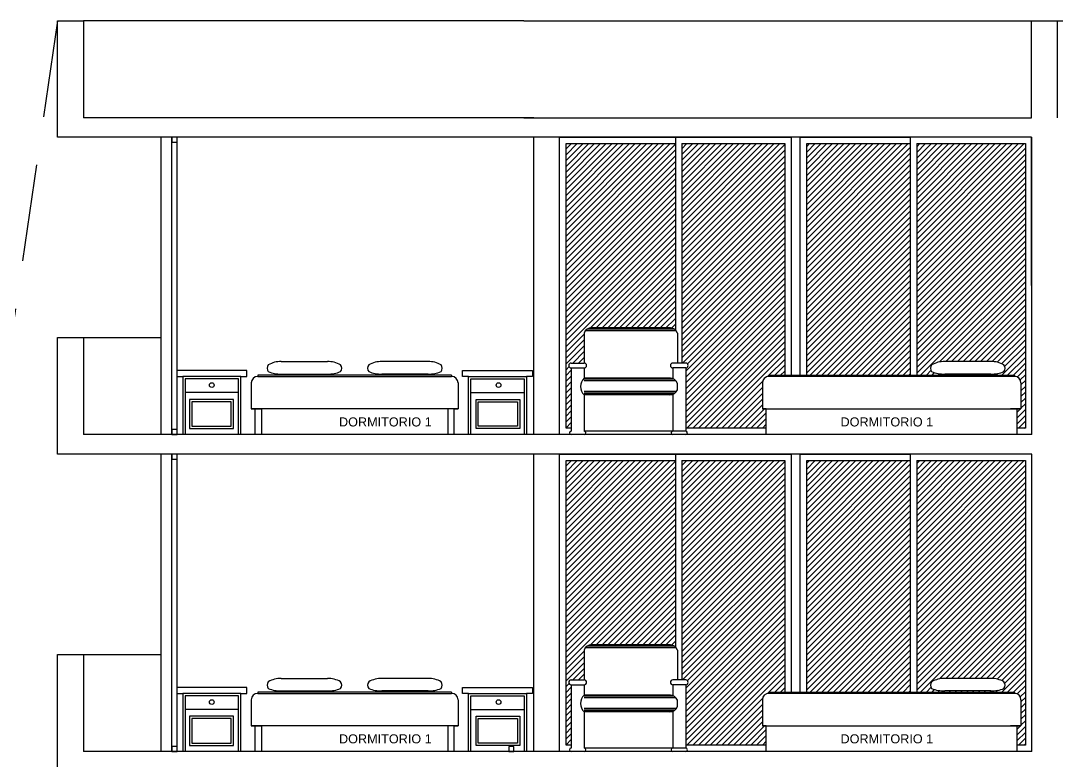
# Model space of a CAD drawing. Header units: millimetres. Extents: x 1217 to 2428, y 234 to 644.
# Drawn here: x 2230.75 to 2238.77, y 428.78 to 434.5 of the extents above; entities that cross this region are included whole.
import ezdxf

# ---------------------------------------------------------------- set-up
doc = ezdxf.new("R2010")
doc.units = ezdxf.units.MM
doc.linetypes.add('HIDDEN', pattern=[0.375, 0.25, -0.125])
for name, color, linetype in [('0.1', 251, 'Continuous'), ('0.2', 2, 'Continuous'), ('0.3', 6, 'Continuous'), ('MURO', 5, 'Continuous'), ('Texto', 1, 'Continuous')]:
    doc.layers.add(name, color=color, linetype=linetype)
doc.styles.get("Standard").update_dxf_attribs({"font": 'arial.ttf'})
pattern_1 = [(45, (0, 0), (-0.02245064030267288, 0.02245064030267288), [])]
pattern_2 = [(45, (0, 2.450009649844105), (-0.02245064030267288, 0.02245064030267288), [])]

msp = doc.modelspace()

# ---------------------------------------------------------------- hatches: boundary and pattern name
at = {"layer": '0.1', "ltscale": 3}
h = msp.add_hatch(dxfattribs=at)
h.set_pattern_fill('ANSI31', color=256, scale=0.01)
h.set_pattern_definition(pattern_2)
h.paths.add_polyline_path([(2235.814205149866, 432.109356023214), (2235.814205149866, 433.5510683367913), (2234.968515526221, 433.5510683367913), (2234.968515526221, 431.3510586869475), (2235.00839566126, 431.3510586869475), (2235.00839566126, 431.8169722332811, -1), (2235.008395661231, 431.8549161683029), (2235.108395661237, 431.8549161683029), (2235.108395661237, 432.0858453237405, -0.1688821125476357), (2235.132569839423, 432.1165424845373), (2235.80507653325, 432.1165424845373, -0.04893969247689329)])
h.paths.add_polyline_path([(2236.829894773511, 433.5510586869474), (2236.829894773511, 431.7610586879082), (2237.630279686146, 431.7610586874112), (2237.630279686146, 433.5510586869474)])
h = msp.add_hatch(dxfattribs=at)
h.set_pattern_fill('ANSI31', color=256, scale=0.01)
h.set_pattern_definition([(45, (12.70254974107138, 2.450009649844105), (-0.02245064030267288, 0.02245064030267288), [])])
h.paths.add_polyline_path([(2236.659894773511, 433.5510683367913), (2235.864205149866, 433.5510683367913), (2235.864205149866, 431.8549161683029), (2235.894229037056, 431.8549161683029, -1), (2235.894229037056, 431.8169722332811), (2235.894229037056, 431.3510586869475), (2236.517164774823, 431.3510586869475), (2236.517164774823, 431.5010586871338), (2236.487164774795, 431.5010586871338), (2236.48716477479, 431.7010593828028, -0.4142985757584255), (2236.537178593282, 431.7510586871338), (2236.537164774783, 431.7610586869102), (2236.659894773511, 431.7610586880137)])
h = msp.add_hatch(dxfattribs=at)
h.set_pattern_fill('ANSI31', color=256, scale=0.01)
h.set_pattern_definition(pattern_2)
h.paths.add_polyline_path([(2238.521260985167, 433.5510586869474), (2237.680279686146, 433.5510586869474), (2237.680279686146, 431.7610586873802), (2238.437178593247, 431.7610586869102), (2238.437164774748, 431.75105868732, -0.4142135623720867), (2238.487164774748, 431.7010586873199), (2238.487164774795, 431.5010586871338), (2238.457164774767, 431.5010586871338), (2238.457164774767, 431.3510586869474), (2238.521260985167, 431.3510586869474)])
h.paths.add_polyline_path([(2238.254609492659, 431.866931793855, -0.1255987933036937), (2238.355563152229, 431.8411660211299, -0.3408319797234541), (2238.355563152982, 431.7880821586971, -0.09102825438289644), (2238.25460949008, 431.7695493220853), (2237.897165103224, 431.7695493239479, -0.09102825182130968), (2237.796211443211, 431.7880821605598, -0.3408319797234259), (2237.796211443964, 431.8411660229926, -0.1255987959502983), (2237.89716510573, 431.8669317957176)], flags=16)
h = msp.add_hatch(dxfattribs=at)
h.set_pattern_fill('ANSI31', color=256, scale=0.01)
h.set_pattern_definition(pattern_1)
h.paths.add_polyline_path([(2235.814205149866, 429.6593463733699), (2235.814205149866, 431.1010586869472), (2234.968515526221, 431.1010586869472), (2234.968515526221, 428.9010490371034), (2235.00839566126, 428.9010490371034), (2235.00839566126, 429.366962583437, -1), (2235.008395661231, 429.4049065184587), (2235.108395661237, 429.4049065184587), (2235.108395661237, 429.6358356738964, -0.1688821125476357), (2235.132569839423, 429.6665328346932), (2235.80507653325, 429.6665328346932, -0.04893969247689329)])
h.paths.add_polyline_path([(2236.829894773511, 431.1010490371033), (2236.829894773511, 429.3110490380641), (2237.630279686146, 429.3110490375671), (2237.630279686146, 431.1010490371033)])
h = msp.add_hatch(dxfattribs=at)
h.set_pattern_fill('ANSI31', color=256, scale=0.01)
h.set_pattern_definition([(45, (12.70254974107138, 0), (-0.02245064030267288, 0.02245064030267288), [])])
h.paths.add_polyline_path([(2236.659894773511, 431.1010586869472), (2235.864205149866, 431.1010586869472), (2235.864205149866, 429.4049065184587), (2235.894229037056, 429.4049065184587, -1), (2235.894229037056, 429.366962583437), (2235.894229037056, 428.9010490371034), (2236.517164774823, 428.9010490371034), (2236.517164774823, 429.0510490372897), (2236.487164774795, 429.0510490372897), (2236.48716477479, 429.2510497329587, -0.4142985757584255), (2236.537178593282, 429.3010490372897), (2236.537164774783, 429.3110490370661), (2236.659894773511, 429.3110490381696)])
h = msp.add_hatch(dxfattribs=at)
h.set_pattern_fill('ANSI31', color=256, scale=0.01)
h.set_pattern_definition(pattern_1)
h.paths.add_polyline_path([(2238.521260985167, 431.1010490371033), (2237.680279686146, 431.1010490371033), (2237.680279686146, 429.3110490375361), (2238.437178593247, 429.3110490370661), (2238.437164774748, 429.3010490374759, -0.4142135623720867), (2238.487164774748, 429.2510490374758), (2238.487164774795, 429.0510490372897), (2238.457164774767, 429.0510490372897), (2238.457164774767, 428.9010490371033), (2238.521260985167, 428.9010490371033)])
h.paths.add_polyline_path([(2238.254609492659, 429.4169221440109, -0.1255987933036937), (2238.355563152229, 429.3911563712858, -0.3408319797234541), (2238.355563152982, 429.338072508853, -0.09102825438289644), (2238.25460949008, 429.3195396722411), (2237.897165103224, 429.3195396741038, -0.09102825182130968), (2237.796211443211, 429.3380725107157, -0.3408319797234259), (2237.796211443964, 429.3911563731485, -0.1255987959502983), (2237.89716510573, 429.4169221458735)], flags=16)

# ---------------------------------------------------------------- linework, layer by layer
for p, q in [((2234.643052317191, 434.5007747212704, -3.203780983123054e-07), (2231.236081931038, 434.5009828956657, -1.670390232595766e-07)), ((2234.918515526221, 433.6010683367913, -5.751391040017627e-07), (2236.709894773511, 433.6010683367913, -5.751391040017627e-07)), ((2234.918515526221, 431.3010586869475, -5.751391040017627e-07), (2234.918515526221, 433.6010683367913, -5.751391040017627e-07)), ((2236.709894773511, 433.6010683367913, -5.751391040017627e-07), (2236.709894773511, 431.7610586879827, -5.751391040017627e-07)), ((2234.918515526221, 428.8510490371034, -5.282505652052035e-07), (2234.918515526221, 431.1510586869472, -5.282505652052035e-07)), ((2234.918515526221, 431.1510586869472, -5.282505652052035e-07), (2236.709894773511, 431.1510586869472, -5.282505652052035e-07)), ((2236.709894773511, 431.1510586869472, -5.282505652052035e-07), (2236.709894773511, 429.3110490381385, -5.282505652052035e-07))]:
    msp.add_line(p, q, dxfattribs=at)
at = {"layer": '0.1', "linetype": 'ByBlock'}
for p, q in [((2232.533707714455, 431.7010586873199, -7.32433356211541e-07), (2232.533707714455, 431.5010586871336, -7.32433356211541e-07)), ((2234.083707714443, 431.7610586878415, -7.32433356211541e-07), (2232.583693896002, 431.7610586869101, -7.32433356211541e-07)), ((2232.583697702201, 431.7510586862023, -7.32433356211541e-07), (2234.083717067017, 431.7510586862023, -7.32433356211541e-07)), ((2234.133707714431, 431.7010586873199, -7.32433356211541e-07), (2234.133707714431, 431.5010586871336, -7.32433356211541e-07)), ((2236.487164774795, 431.70105868732, -5.28190021955836e-07), (2236.487164774795, 431.5010586871338, -5.28190021955836e-07)), ((2236.537164774781, 431.7610586880899, -5.28190021955836e-07), (2238.437178593247, 431.7610586869102, -5.28190021955836e-07)), ((2238.437174787048, 431.7510586862024, -5.28190021955836e-07), (2236.537178593283, 431.7510586862024, -5.28190021955836e-07)), ((2238.487164774795, 431.70105868732, -5.28190021955836e-07), (2238.487164774795, 431.5010586871338, -5.28190021955836e-07)), ((2234.133707714431, 431.5010586871336, -7.32433356211541e-07), (2232.533707714455, 431.5010586862023, -7.32433356211541e-07)), ((2232.533707714455, 431.5010586871336, -7.32433356211541e-07), (2232.613707714471, 431.5010586871336, -7.32433356211541e-07)), ((2232.563707714482, 431.5010586871336, -7.32433356211541e-07), (2232.533707714455, 431.5010586871336, -7.32433356211541e-07)), ((2232.563707714482, 431.3010586869474, -7.32433356211541e-07), (2232.563707714482, 431.5010586871336, -7.32433356211541e-07)), ((2232.613707714471, 431.5010586871336, -7.32433356211541e-07), (2232.613707714471, 431.3010586869474, -7.32433356211541e-07)), ((2234.133707714431, 431.5010586871336, -7.32433356211541e-07), (2234.053707714415, 431.5010586871336, -7.32433356211541e-07)), ((2234.103707714403, 431.5010586871336, -7.32433356211541e-07), (2234.133707714431, 431.5010586871336, -7.32433356211541e-07)), ((2234.103707714403, 431.3010586869474, -7.32433356211541e-07), (2234.103707714403, 431.5010586871336, -7.32433356211541e-07)), ((2236.487164774795, 431.5010586871338, -5.28190021955836e-07), (2236.567164774811, 431.5010586871338, -5.28190021955836e-07)), ((2236.517164774823, 431.5010586871338, -5.28190021955836e-07), (2236.487164774795, 431.5010586871338, -5.28190021955836e-07)), ((2236.517164774822, 431.5010586873491, -5.28190021955836e-07), (2238.487164774795, 431.5010586862024, -5.28190021955836e-07)), ((2236.517164774823, 431.3010586869475, -5.28190021955836e-07), (2236.517164774823, 431.5010586871338, -5.28190021955836e-07)), ((2238.487164774795, 431.5010586871338, -5.28190021955836e-07), (2238.407164774778, 431.5010586871338, -5.28190021955836e-07)), ((2238.457164774767, 431.5010586871338, -5.28190021955836e-07), (2238.487164774795, 431.5010586871338, -5.28190021955836e-07)), ((2238.457164774767, 431.3010586869475, -5.28190021955836e-07), (2238.457164774767, 431.5010586871338, -5.28190021955836e-07)), ((2234.083707714443, 429.3110490379973, -6.855448174149819e-07), (2232.583693896002, 429.311049037066, -6.855448174149819e-07)), ((2232.583697702201, 429.3010490363582, -6.855448174149819e-07), (2234.083717067017, 429.3010490363582, -6.855448174149819e-07)), ((2236.537164774781, 429.3110490382458, -4.813014831592769e-07), (2238.437178593247, 429.3110490370661, -4.813014831592769e-07)), ((2238.437174787048, 429.3010490363583, -4.813014831592769e-07), (2236.537178593283, 429.3010490363583, -4.813014831592769e-07)), ((2232.533707714455, 429.2510490374758, -6.855448174149819e-07), (2232.533707714455, 429.0510490372895, -6.855448174149819e-07)), ((2234.133707714431, 429.2510490374758, -6.855448174149819e-07), (2234.133707714431, 429.0510490372895, -6.855448174149819e-07)), ((2236.487164774795, 429.2510490374759, -4.813014831592769e-07), (2236.487164774795, 429.0510490372897, -4.813014831592769e-07)), ((2238.487164774795, 429.2510490374759, -4.813014831592769e-07), (2238.487164774795, 429.0510490372897, -4.813014831592769e-07)), ((2234.133707714431, 429.0510490372895, -6.855448174149819e-07), (2232.533707714455, 429.0510490363582, -6.855448174149819e-07)), ((2232.533707714455, 429.0510490372895, -6.855448174149819e-07), (2232.613707714471, 429.0510490372895, -6.855448174149819e-07)), ((2232.563707714482, 429.0510490372895, -6.855448174149819e-07), (2232.533707714455, 429.0510490372895, -6.855448174149819e-07)), ((2232.563707714482, 428.8510490371033, -6.855448174149819e-07), (2232.563707714482, 429.0510490372895, -6.855448174149819e-07)), ((2232.613707714471, 429.0510490372895, -6.855448174149819e-07), (2232.613707714471, 428.8510490371033, -6.855448174149819e-07)), ((2234.133707714431, 429.0510490372895, -6.855448174149819e-07), (2234.053707714415, 429.0510490372895, -6.855448174149819e-07)), ((2234.103707714403, 429.0510490372895, -6.855448174149819e-07), (2234.133707714431, 429.0510490372895, -6.855448174149819e-07)), ((2234.103707714403, 428.8510490371033, -6.855448174149819e-07), (2234.103707714403, 429.0510490372895, -6.855448174149819e-07)), ((2236.487164774795, 429.0510490372897, -4.813014831592769e-07), (2236.567164774811, 429.0510490372897, -4.813014831592769e-07)), ((2236.517164774823, 429.0510490372897, -4.813014831592769e-07), (2236.487164774795, 429.0510490372897, -4.813014831592769e-07)), ((2236.517164774822, 429.051049037505, -4.813014831592769e-07), (2238.487164774795, 429.0510490363583, -4.813014831592769e-07)), ((2236.517164774823, 428.8510490371034, -4.813014831592769e-07), (2236.517164774823, 429.0510490372897, -4.813014831592769e-07)), ((2238.487164774795, 429.0510490372897, -4.813014831592769e-07), (2238.407164774778, 429.0510490372897, -4.813014831592769e-07)), ((2238.457164774767, 429.0510490372897, -4.813014831592769e-07), (2238.487164774795, 429.0510490372897, -4.813014831592769e-07)), ((2238.457164774767, 428.8510490371034, -4.813014831592769e-07), (2238.457164774767, 429.0510490372897, -4.813014831592769e-07))]:
    msp.add_line(p, q, dxfattribs=at)
at = {"layer": '0.1'}
for p, q in [((2234.053707714415, 431.5010586871336, -7.32433356211541e-07), (2234.053707714415, 431.3010586869474, -7.32433356211541e-07)), ((2234.053707714415, 429.0510490372895, -6.855448174149819e-07), (2234.053707714415, 428.8510490371033, -6.855448174149819e-07))]:
    msp.add_line(p, q, dxfattribs=at)
at = {"layer": '0.1', "ltscale": 3}
for points, elevation in [([(2234.643052317191, 434.5007747212704), (2243.571062859629, 434.5009919423075)], -3.203780983123054e-07), ([(2231.838075969239, 431.3010586869475), (2231.838075969239, 433.601058888015)], -5.705936035794949e-07), ([(2234.918515526221, 431.3010586869475), (2234.918515526221, 433.6010683367913)], -5.751391040017627e-07), ([(2234.968515526221, 431.3510586869475), (2234.968515526221, 433.5510683367913), (2235.814205149866, 433.5510683367913)], -5.751391040017627e-07), ([(2235.814205149866, 433.6010683367913), (2235.814205149866, 432.1093560232139)], -5.751391040017627e-07), ([(2235.864205149866, 433.5510683367913), (2236.659894773511, 433.5510683367913), (2236.659894773511, 431.7610586880137)], -5.751391040017627e-07), ([(2235.864205149866, 433.5510683367914), (2235.864205149866, 431.8549161683029)], -5.751391040017627e-07), ([(2236.779894773511, 431.7610586879082), (2236.779894773511, 433.6010586869475), (2237.630279686146, 433.6010586869475)], -6.401526968792658e-07), ([(2236.829894773511, 431.7610586879082), (2236.829894773511, 433.5510586869474), (2237.630279686146, 433.5510586869474)], -6.401526968792658e-07), ([(2237.630279686146, 433.6010586869474), (2237.630279686146, 431.7610586874112)], -6.401526968792658e-07), ([(2237.680279686146, 433.5510586869474), (2238.521260985167, 433.5510586869474), (2238.521260985167, 431.3510586869474), (2238.457164774767, 431.3510586869474)], -6.401526968792658e-07), ([(2237.680279686146, 433.5510586869474), (2237.680279686146, 431.7610586873354)], -6.401526968792658e-07), ([(2231.236081931037, 432.0510617029598), (2231.838081930684, 432.0510617029598)], -5.302854304612013e-07), ([(2235.00839566126, 431.3510586869475), (2234.968515526221, 431.3510586869475)], -5.744042729509042e-07), ([(2236.517164774823, 431.3510586869475), (2235.894229037056, 431.3510586869475)], -5.744042729509042e-07), ([(2231.838075969239, 428.8510490371034), (2231.838075969239, 431.1510492381709)], -5.237050647829358e-07), ([(2234.918515526221, 428.8510490371034), (2234.918515526221, 431.1510586869472)], -5.282505652052035e-07), ([(2235.814205149866, 431.1510586869472), (2235.814205149866, 429.6593463733698)], -5.282505652052035e-07), ([(2236.779894773511, 429.3110490380641), (2236.779894773511, 431.1510490371033), (2237.630279686146, 431.1510490371033)], -5.932641580827066e-07), ([(2237.630279686146, 431.1510490371033), (2237.630279686146, 429.3110490375671)], -5.932641580827066e-07), ([(2234.968515526221, 428.9010490371034), (2234.968515526221, 431.1010586869472), (2235.814205149866, 431.1010586869472)], -5.282505652052035e-07), ([(2235.864205149866, 431.1010586869472), (2236.659894773511, 431.1010586869472), (2236.659894773511, 429.3110490381696)], -5.282505652052035e-07), ([(2235.864205149866, 431.1010586869473), (2235.864205149866, 429.4049065184587)], -5.282505652052035e-07), ([(2236.829894773511, 429.3110490380641), (2236.829894773511, 431.1010490371033), (2237.630279686146, 431.1010490371033)], -5.932641580827066e-07), ([(2237.680279686146, 431.1010490371033), (2238.521260985167, 431.1010490371033), (2238.521260985167, 428.9010490371033), (2238.457164774767, 428.9010490371033)], -5.932641580827066e-07), ([(2237.680279686146, 431.1010490371033), (2237.680279686146, 429.3110490374913)], -5.932641580827066e-07), ([(2231.236081931037, 429.6010520531157), (2231.838081930684, 429.6010520531157)], -4.833968916646421e-07), ([(2235.00839566126, 428.9010490371034), (2234.968515526221, 428.9010490371034)], -5.27515734154345e-07), ([(2236.517164774823, 428.9010490371034), (2235.894229037056, 428.9010490371034)], -5.27515734154345e-07)]:
    msp.add_lwpolyline(points, dxfattribs=dict(at, elevation=elevation))
at = {"layer": '0.1', "linetype": 'ByBlock'}
for points, elevation in [([(2235.818957326478, 432.1042270007735), (2235.118689042758, 432.1042270007735)], -6.66007041586789e-07), ([(2235.80507653324, 432.1165424845373), (2235.132569839431, 432.1165424845373)], -6.66007041586789e-07), ([(2235.775372350365, 432.1258728345117), (2235.16698266625, 432.1258728345117)], -6.66007041586789e-07), ([(2235.775372350365, 432.1258728345117), (2235.16698266625, 432.1258728345117)], -6.66007041586789e-07), ([(2235.108395661237, 432.0858453176176), (2235.108395661237, 431.8549161683029)], -6.625778989967596e-07), ([(2235.108395661237, 432.0858453176176), (2235.108395661237, 431.8549161683029)], -6.625778989967596e-07), ([(2235.829250704216, 432.0858453278622), (2235.829250704216, 431.8549161729595)], -6.625778989967596e-07), ([(2235.829250704216, 432.0858453278622), (2235.829250704216, 431.8549161729595)], -6.625778989967596e-07), ([(2235.829250704216, 432.0858453278622), (2235.829250704216, 431.8549161729595)], -6.625778989967596e-07), ([(2232.453890154419, 431.7510586862023), (2232.498890154461, 431.7510586862023), (2232.498890154461, 431.7960586861278), (2232.003890154465, 431.7960586861278), (2231.958890154423, 431.7960586861278), (2231.958890154423, 431.7510586862023), (2232.003890154465, 431.7510586862023)], -7.332210919557477e-07), ([(2234.213525274467, 431.7510586862023), (2234.168525274425, 431.7510586862023), (2234.168525274425, 431.7960586861278), (2234.66352527442, 431.7960586861278), (2234.708525274462, 431.7960586861278), (2234.708525274462, 431.7510586862023), (2234.66352527442, 431.7510586862023)], -7.332210919557477e-07), ([(2235.008395661202, 431.8549161683029), (2235.108395661179, 431.8549161683029)], -6.66007041586789e-07), ([(2235.008395661202, 431.8549161683029), (2235.108395661179, 431.8549161683029)], -6.66007041586789e-07), ([(2235.00839566126, 431.8169722332811), (2235.00839566126, 431.3277577729156)], -6.625778989967596e-07), ([(2235.008395661202, 431.8169722332811), (2235.108395661179, 431.8169722332811)], -6.66007041586789e-07), ([(2235.00839566126, 431.8169722332811), (2235.00839566126, 431.3277577729156)], -6.625778989967596e-07), ([(2235.008395661202, 431.8169722332811), (2235.108395661179, 431.8169722332811)], -6.66007041586789e-07), ([(2235.108395661237, 431.8169722332811), (2235.108395661237, 431.7371133015683)], -6.625778989967596e-07), ([(2235.108395661237, 431.8169722332811), (2235.108395661237, 431.7371133015683)], -6.625778989967596e-07), ([(2235.894229037056, 431.8549161683029), (2235.79422903708, 431.8549161683029)], -7.653409537358001e-07), ([(2235.894229037056, 431.8549161683029), (2235.79422903708, 431.8549161683029)], -7.653409537358001e-07), ([(2235.79422903708, 431.8169722332811), (2235.79422903708, 431.7371133015683)], -7.619118111457706e-07), ([(2235.894229037056, 431.8169722332811), (2235.79422903708, 431.8169722332811)], -7.653409537358001e-07), ([(2235.79422903708, 431.8169722332811), (2235.79422903708, 431.7371133015683)], -7.619118111457706e-07), ([(2235.894229037056, 431.8169722332811), (2235.79422903708, 431.8169722332811)], -7.653409537358001e-07), ([(2235.894229037056, 431.8169722332811), (2235.894229037056, 431.3277577729156)], -7.619118111457706e-07), ([(2235.894229037056, 431.8169722332811), (2235.894229037056, 431.3277577729156)], -7.619118111457706e-07), ([(2232.453890154419, 431.3010586869474), (2232.453890154419, 431.7510586862023), (2232.003890154465, 431.7510586862023), (2232.003890154465, 431.3010586869474)], -7.332210919557477e-07), ([(2232.435890154495, 431.3010586869474), (2232.435890154495, 431.7330586869772), (2232.021890154505, 431.7330586869772), (2232.021890154505, 431.3010586869474)], -7.332210919557477e-07), ([(2232.583693896002, 431.7610586869101), (2232.583707714501, 431.7510586871336)], -7.32433356211541e-07), ([(2234.083707714443, 431.7610586869101), (2234.083693895944, 431.7510586871336)], -7.32433356211541e-07), ([(2234.213525274467, 431.3010586869474), (2234.213525274467, 431.7510586862023), (2234.66352527442, 431.7510586862023), (2234.66352527442, 431.3010586869474)], -7.332210919557477e-07), ([(2234.231525274391, 431.3010586869474), (2234.231525274391, 431.7330586869772), (2234.64552527438, 431.7330586869772), (2234.64552527438, 431.3010586869474)], -7.332210919557477e-07), ([(2235.775372256302, 431.7371133015683), (2235.108395661237, 431.7371133015683)], -6.66007041586789e-07), ([(2235.775372256302, 431.7371133015683), (2235.108395661237, 431.7371133015683)], -6.66007041586789e-07), ([(2235.803438882877, 431.7287936340278), (2235.108395661237, 431.7287936340278)], -6.66007041586789e-07), ([(2235.818456027725, 431.7160686328268), (2235.108395661237, 431.7160686328268)], -6.66007041586789e-07), ([(2235.818456027725, 431.7160686328268), (2235.108395661237, 431.7160686328268)], -6.66007041586789e-07), ([(2236.537164774783, 431.7610586869102), (2236.537178593282, 431.7510586871338)], -5.28190021955836e-07), ([(2238.437178593247, 431.7610586869102), (2238.437164774748, 431.7510586871338)], -5.28190021955836e-07), ([(2232.435890154495, 431.6261536699291), (2232.021890154505, 431.6261536699291)], -7.291209347146142e-07), ([(2234.231525274391, 431.6261536699291), (2234.64552527438, 431.6261536699291)], -7.291209347146142e-07), ([(2235.822633496786, 431.6351423914736), (2235.108395661237, 431.6351423914736)], -6.66007041586789e-07), ([(2235.81009497186, 431.6214431542164), (2235.108395661237, 431.6214431542164)], -6.66007041586789e-07), ([(2235.829250702353, 431.6485500390833), (2235.829250702353, 431.6970857865369)], -6.66007041586789e-07), ([(2235.79422903708, 431.6123857609188), (2235.108395661237, 431.6123857609188)], -6.66007041586789e-07), ([(2235.79422903708, 431.6123857609188), (2235.108395661237, 431.6123857609188)], -6.66007041586789e-07), ([(2235.108395661237, 431.6085225240519), (2235.108395661237, 431.3277577729156)], -6.625778989967596e-07), ([(2235.770663675629, 431.6085225240519), (2235.108395661237, 431.6085225240519)], -6.66007041586789e-07), ([(2235.108395661237, 431.6085225240519), (2235.108395661237, 431.3277577729156)], -6.625778989967596e-07), ([(2235.770663675629, 431.6085225240519), (2235.108395661237, 431.6085225240519)], -6.66007041586789e-07), ([(2235.79422903708, 431.6123857609188), (2235.79422903708, 431.3316210097825)], -6.66007041586789e-07), ([(2235.79422903708, 431.6085225240519), (2235.79422903708, 431.3277577729156)], -7.619118111457706e-07), ([(2235.894229037056, 431.3277577729156), (2235.108395661237, 431.3277577729156)], -6.625778989967596e-07), ([(2235.894229037056, 431.3277577729156), (2235.108395661237, 431.3277577729156)], -6.625778989967596e-07), ([(2235.108395661237, 429.6358356677735), (2235.108395661237, 429.4049065184587)], -6.156893602002004e-07), ([(2235.108395661237, 429.6358356677735), (2235.108395661237, 429.4049065184587)], -6.156893602002004e-07), ([(2235.818957326478, 429.6542173509294), (2235.118689042758, 429.6542173509294)], -6.191185027902299e-07), ([(2235.80507653324, 429.6665328346932), (2235.132569839431, 429.6665328346932)], -6.191185027902299e-07), ([(2235.775372350365, 429.6758631846675), (2235.16698266625, 429.6758631846675)], -6.191185027902299e-07), ([(2235.775372350365, 429.6758631846675), (2235.16698266625, 429.6758631846675)], -6.191185027902299e-07), ([(2235.829250704216, 429.6358356780181), (2235.829250704216, 429.4049065231154)], -6.156893602002004e-07), ([(2235.829250704216, 429.6358356780181), (2235.829250704216, 429.4049065231154)], -6.156893602002004e-07), ([(2235.829250704216, 429.6358356780181), (2235.829250704216, 429.4049065231154)], -6.156893602002004e-07), ([(2235.008395661202, 429.4049065184587), (2235.108395661179, 429.4049065184587)], -6.191185027902299e-07), ([(2235.008395661202, 429.4049065184587), (2235.108395661179, 429.4049065184587)], -6.191185027902299e-07), ([(2235.894229037056, 429.4049065184587), (2235.79422903708, 429.4049065184587)], -7.184524149392409e-07), ([(2235.894229037056, 429.4049065184587), (2235.79422903708, 429.4049065184587)], -7.184524149392409e-07), ([(2232.453890154419, 429.3010490363582), (2232.498890154461, 429.3010490363582), (2232.498890154461, 429.3460490362837), (2232.003890154465, 429.3460490362837), (2231.958890154423, 429.3460490362837), (2231.958890154423, 429.3010490363582), (2232.003890154465, 429.3010490363582)], -6.863325531591885e-07), ([(2232.453890154419, 428.8510490371033), (2232.453890154419, 429.3010490363582), (2232.003890154465, 429.3010490363582), (2232.003890154465, 428.8510490371033)], -6.863325531591885e-07), ([(2232.583693896002, 429.311049037066), (2232.583707714501, 429.3010490372895)], -6.855448174149819e-07), ([(2234.083707714443, 429.311049037066), (2234.083693895944, 429.3010490372895)], -6.855448174149819e-07), ([(2234.213525274467, 429.3010490363582), (2234.168525274425, 429.3010490363582), (2234.168525274425, 429.3460490362837), (2234.66352527442, 429.3460490362837), (2234.708525274462, 429.3460490362837), (2234.708525274462, 429.3010490363582), (2234.66352527442, 429.3010490363582)], -6.863325531591885e-07), ([(2234.213525274467, 428.8510490371033), (2234.213525274467, 429.3010490363582), (2234.66352527442, 429.3010490363582), (2234.66352527442, 428.8510490371033)], -6.863325531591885e-07), ([(2235.00839566126, 429.366962583437), (2235.00839566126, 428.8777481230715)], -6.156893602002004e-07), ([(2235.008395661202, 429.366962583437), (2235.108395661179, 429.366962583437)], -6.191185027902299e-07), ([(2235.00839566126, 429.366962583437), (2235.00839566126, 428.8777481230715)], -6.156893602002004e-07), ([(2235.008395661202, 429.366962583437), (2235.108395661179, 429.366962583437)], -6.191185027902299e-07), ([(2235.108395661237, 429.366962583437), (2235.108395661237, 429.2871036517242)], -6.156893602002004e-07), ([(2235.108395661237, 429.366962583437), (2235.108395661237, 429.2871036517242)], -6.156893602002004e-07), ([(2235.79422903708, 429.366962583437), (2235.79422903708, 429.2871036517242)], -7.150232723492114e-07), ([(2235.894229037056, 429.366962583437), (2235.79422903708, 429.366962583437)], -7.184524149392409e-07), ([(2235.79422903708, 429.366962583437), (2235.79422903708, 429.2871036517242)], -7.150232723492114e-07), ([(2235.894229037056, 429.366962583437), (2235.79422903708, 429.366962583437)], -7.184524149392409e-07), ([(2235.894229037056, 429.366962583437), (2235.894229037056, 428.8777481230715)], -7.150232723492114e-07), ([(2235.894229037056, 429.366962583437), (2235.894229037056, 428.8777481230715)], -7.150232723492114e-07), ([(2236.537164774783, 429.3110490370661), (2236.537178593282, 429.3010490372897)], -4.813014831592769e-07), ([(2238.437178593247, 429.3110490370661), (2238.437164774748, 429.3010490372897)], -4.813014831592769e-07), ([(2232.435890154495, 428.8510490371033), (2232.435890154495, 429.2830490371331), (2232.021890154505, 429.2830490371331), (2232.021890154505, 428.8510490371033)], -6.863325531591885e-07), ([(2234.231525274391, 428.8510490371033), (2234.231525274391, 429.2830490371331), (2234.64552527438, 429.2830490371331), (2234.64552527438, 428.8510490371033)], -6.863325531591885e-07), ([(2235.775372256302, 429.2871036517242), (2235.108395661237, 429.2871036517242)], -6.191185027902299e-07), ([(2235.775372256302, 429.2871036517242), (2235.108395661237, 429.2871036517242)], -6.191185027902299e-07), ([(2235.803438882877, 429.2787839841837), (2235.108395661237, 429.2787839841837)], -6.191185027902299e-07), ([(2235.818456027725, 429.2660589829827), (2235.108395661237, 429.2660589829827)], -6.191185027902299e-07), ([(2235.818456027725, 429.2660589829827), (2235.108395661237, 429.2660589829827)], -6.191185027902299e-07), ([(2235.829250702353, 429.1985403892392), (2235.829250702353, 429.2470761366928)], -6.191185027902299e-07), ([(2232.435890154495, 429.176144020085), (2232.021890154505, 429.176144020085)], -6.822323959180551e-07), ([(2234.231525274391, 429.176144020085), (2234.64552527438, 429.176144020085)], -6.822323959180551e-07), ([(2235.822633496786, 429.1851327416295), (2235.108395661237, 429.1851327416295)], -6.191185027902299e-07), ([(2235.81009497186, 429.1714335043723), (2235.108395661237, 429.1714335043723)], -6.191185027902299e-07), ([(2235.79422903708, 429.1623761110747), (2235.108395661237, 429.1623761110747)], -6.191185027902299e-07), ([(2235.79422903708, 429.1623761110747), (2235.108395661237, 429.1623761110747)], -6.191185027902299e-07), ([(2235.108395661237, 429.1585128742078), (2235.108395661237, 428.8777481230715)], -6.156893602002004e-07), ([(2235.770663675629, 429.1585128742078), (2235.108395661237, 429.1585128742078)], -6.191185027902299e-07), ([(2235.108395661237, 429.1585128742078), (2235.108395661237, 428.8777481230715)], -6.156893602002004e-07), ([(2235.770663675629, 429.1585128742078), (2235.108395661237, 429.1585128742078)], -6.191185027902299e-07), ([(2235.79422903708, 429.1623761110747), (2235.79422903708, 428.8816113599384)], -6.191185027902299e-07), ([(2235.79422903708, 429.1585128742078), (2235.79422903708, 428.8777481230715)], -7.150232723492114e-07), ([(2235.894229037056, 428.8777481230715), (2235.108395661237, 428.8777481230715)], -6.156893602002004e-07), ([(2235.894229037056, 428.8777481230715), (2235.108395661237, 428.8777481230715)], -6.156893602002004e-07)]:
    msp.add_lwpolyline(points, dxfattribs=dict(at, elevation=elevation))
at = {"layer": '0.1'}
for points, elevation in [([(2232.766262997688, 431.866931793889), (2233.123707384617, 431.8669317957516)], -7.32433356211541e-07), ([(2233.901151771589, 431.866931793889), (2233.543707384659, 431.8669317957516)], -7.32433356211541e-07), ([(2238.254609491561, 431.8669317938891), (2237.897165104632, 431.8669317957517)], -5.28190021955836e-07), ([(2232.766262997688, 431.7695493219923), (2233.123707384617, 431.7695493238549)], -7.32433356211541e-07), ([(2233.901151771589, 431.7695493219923), (2233.543707384659, 431.7695493238549)], -7.32433356211541e-07), ([(2238.254609491561, 431.7695493219924), (2237.897165104632, 431.769549323855)], -5.28190021955836e-07), ([(2232.766262997688, 429.4169221440449), (2233.123707384617, 429.4169221459075)], -6.855448174149819e-07), ([(2233.901151771589, 429.4169221440449), (2233.543707384659, 429.4169221459075)], -6.855448174149819e-07), ([(2238.254609491561, 429.416922144045), (2237.897165104632, 429.4169221459076)], -4.813014831592769e-07), ([(2232.766262997688, 429.3195396721482), (2233.123707384617, 429.3195396740108)], -6.855448174149819e-07), ([(2233.901151771589, 429.3195396721482), (2233.543707384659, 429.3195396740108)], -6.855448174149819e-07), ([(2238.254609491561, 429.3195396721483), (2237.897165104632, 429.3195396740109)], -4.813014831592769e-07)]:
    msp.add_lwpolyline(points, dxfattribs=dict(at, elevation=elevation))
at = {"layer": '0.1', "linetype": 'ByBlock'}
for points, elevation in [([(2232.395288335207, 431.5738311611618), (2232.056045782567, 431.5738311611618), (2232.056045782567, 431.3490654599424), (2232.395288335207, 431.3490654599424)], -7.291209347146142e-07), ([(2232.377288335167, 431.5558311619367), (2232.074045782607, 431.5558311619367), (2232.074045782607, 431.3670654591675), (2232.377288335167, 431.3670654591675)], -7.291209347146142e-07), ([(2234.272127093679, 431.5738311611618), (2234.611369646319, 431.5738311611618), (2234.611369646319, 431.3490654599424), (2234.272127093679, 431.3490654599424)], -7.291209347146142e-07), ([(2234.290127093719, 431.5558311619367), (2234.593369646278, 431.5558311619367), (2234.593369646278, 431.3670654591675), (2234.290127093719, 431.3670654591675)], -7.291209347146142e-07), ([(2232.395288335207, 429.1238215113177), (2232.056045782567, 429.1238215113177), (2232.056045782567, 428.8990558100983), (2232.395288335207, 428.8990558100983)], -6.822323959180551e-07), ([(2232.377288335167, 429.1058215120926), (2232.074045782607, 429.1058215120926), (2232.074045782607, 428.9170558093234), (2232.377288335167, 428.9170558093234)], -6.822323959180551e-07), ([(2234.272127093679, 429.1238215113177), (2234.611369646319, 429.1238215113177), (2234.611369646319, 428.8990558100983), (2234.272127093679, 428.8990558100983)], -6.822323959180551e-07), ([(2234.290127093719, 429.1058215120926), (2234.593369646278, 429.1058215120926), (2234.593369646278, 428.9170558093234), (2234.290127093719, 428.9170558093234)], -6.822323959180551e-07)]:
    msp.add_lwpolyline(points, close=True, dxfattribs=dict(at, elevation=elevation))
for centre in [(2232.228890154442, 431.683623736402, -7.291209347146142e-07), (2234.446135920015, 431.683623736402, -7.291209347146142e-07), (2232.228890154442, 429.2336140865578, -6.822323959180551e-07), (2234.446135920015, 429.2336140865578, -6.822323959180551e-07)]:
    msp.add_circle(centre, 0.01818143930180339, dxfattribs=at)
for centre, radius, start, end in [((2235.164628399429, 432.0664289695403, -6.66007041586789e-07), 0.05949046692540793, 87.73197050073408, 160.9509498841658), ((2235.164628399429, 432.0664289695403, -6.66007041586789e-07), 0.05949046692540793, 87.73197050073408, 160.9509498841658), ((2235.773017965965, 432.0664289741969, -6.66007041586789e-07), 0.05949046692540793, 19.04905011583408, 92.26802949926588), ((2235.773017965965, 432.0664289741969, -6.66007041586789e-07), 0.05949046692540793, 19.04905011583408, 92.26802949926588), ((2232.766262997688, 431.6562740976493, -7.32433356211541e-07), 0.2106576962055347, 90, 118.6351779363075), ((2238.254609491561, 431.6562740976494, -5.28190021955836e-07), 0.2106576962055347, 61.36482206369212, 90), ((2232.69972314021, 431.8146240894254, -7.32433356211541e-07), 0.0434601425285245, 142.358496543553, 217.641503456447), ((2232.766262997688, 432.0537774736564, -7.32433356211541e-07), 0.284228151571254, 249.1951986211315, 270), ((2235.008395661202, 431.835944200792, -6.625778989967596e-07), 0.01897196751087904, 90, 270), ((2235.008395661202, 431.835944200792, -6.625778989967596e-07), 0.01897196751087904, 90, 270), ((2235.108395661179, 431.835944200792, -6.625778989967596e-07), 0.01897196751087904, 270, 90), ((2235.108395661179, 431.835944200792, -6.625778989967596e-07), 0.01897196751087904, 270, 90), ((2235.79422903708, 431.835944200792, -7.619118111457706e-07), 0.01897196751087904, 90, 270), ((2235.79422903708, 431.835944200792, -7.619118111457706e-07), 0.01897196751087904, 90, 270), ((2235.894229037056, 431.835944200792, -7.619118111457706e-07), 0.01897196751087904, 270, 90), ((2235.894229037056, 431.835944200792, -7.619118111457706e-07), 0.01897196751087904, 270, 90), ((2238.254609491561, 432.0537774736565, -5.28190021955836e-07), 0.284228151571254, 270, 290.8048013788546), ((2238.321149349039, 431.8146240894255, -5.28190021955836e-07), 0.0434601425285245, 322.3584965435509, 37.64150345644708), ((2232.583707714501, 431.7010586873199, -7.32433356211541e-07), 0.05, 90, 180), ((2234.083707714385, 431.7010586873199, -7.32433356211541e-07), 0.05, 0, 90), ((2235.169828021501, 431.6728179128101, -6.66007041586789e-07), 0.08892599119674877, 133.6955059256374, 226.3044940743626), ((2235.169828021501, 431.6728179128101, -6.66007041586789e-07), 0.08892599119674877, 133.6955059256374, 226.3044940743626), ((2235.773017965965, 431.6776694375282, -6.66007041586789e-07), 0.05949046692540793, 19.04905011583408, 92.26802949926588), ((2235.773017965965, 431.6776694375282, -6.66007041586789e-07), 0.05949046692540793, 19.04905011583408, 92.26802949926588), ((2236.537164774841, 431.70105868732, -5.28190021955836e-07), 0.05, 90, 180), ((2238.437164774748, 431.70105868732, -5.28190021955836e-07), 0.05, 0, 90), ((2235.773017965965, 431.667966388092, -6.66007041586789e-07), 0.05949046692540793, 267.7319705007341, 340.950949941133), ((2235.773017965965, 431.667966388092, -6.66007041586789e-07), 0.05949046692540793, 267.7319705007341, 340.950949941133), ((2235.00839566126, 431.3144051133847, -6.625778989967596e-07), 0.01335265953093767, 90, 270), ((2235.00839566126, 431.3144051133847, -6.625778989967596e-07), 0.01335265953093767, 90, 270), ((2235.108395661237, 431.3144051133847, -6.625778989967596e-07), 0.01335265953093767, 270, 90), ((2235.108395661237, 431.3144051133847, -6.625778989967596e-07), 0.01335265953093767, 270, 90), ((2235.79422903708, 431.3144051133847, -7.619118111457706e-07), 0.01335265953093767, 90, 270), ((2235.79422903708, 431.3144051133847, -7.619118111457706e-07), 0.01335265953093767, 90, 270), ((2235.894229037056, 431.3144051133847, -7.619118111457706e-07), 0.01335265953093767, 270, 90), ((2235.894229037056, 431.3144051133847, -7.619118111457706e-07), 0.01335265953093767, 270, 90), ((2235.164628399429, 429.6164193196961, -6.191185027902299e-07), 0.05949046692540793, 87.73197050073408, 160.9509498841658), ((2235.164628399429, 429.6164193196961, -6.191185027902299e-07), 0.05949046692540793, 87.73197050073408, 160.9509498841658), ((2235.773017965965, 429.6164193243528, -6.191185027902299e-07), 0.05949046692540793, 19.04905011583408, 92.26802949926591), ((2235.773017965965, 429.6164193243528, -6.191185027902299e-07), 0.05949046692540793, 19.04905011583408, 92.26802949926591), ((2232.69972314021, 429.3646144395813, -6.855448174149819e-07), 0.0434601425285245, 142.358496543553, 217.641503456447), ((2232.766262997688, 429.2062644478052, -6.855448174149819e-07), 0.2106576962055347, 90, 118.6351779363075), ((2235.008395661202, 429.3859345509479, -6.156893602002004e-07), 0.01897196751087904, 90, 270), ((2235.008395661202, 429.3859345509479, -6.156893602002004e-07), 0.01897196751087904, 90, 270), ((2235.108395661179, 429.3859345509479, -6.156893602002004e-07), 0.01897196751087904, 270, 90), ((2235.108395661179, 429.3859345509479, -6.156893602002004e-07), 0.01897196751087904, 270, 90), ((2235.79422903708, 429.3859345509479, -7.150232723492114e-07), 0.01897196751087904, 90, 270), ((2235.79422903708, 429.3859345509479, -7.150232723492114e-07), 0.01897196751087904, 90, 270), ((2235.894229037056, 429.3859345509479, -7.150232723492114e-07), 0.01897196751087904, 270, 90), ((2235.894229037056, 429.3859345509479, -7.150232723492114e-07), 0.01897196751087904, 270, 90), ((2238.254609491561, 429.2062644478053, -4.813014831592769e-07), 0.2106576962055347, 61.36482206369212, 90), ((2238.321149349039, 429.3646144395814, -4.813014831592769e-07), 0.0434601425285245, 322.3584965435509, 37.64150345644709), ((2232.583707714501, 429.2510490374758, -6.855448174149819e-07), 0.05, 90, 180), ((2232.766262997688, 429.6037678238123, -6.855448174149819e-07), 0.284228151571254, 249.1951986211315, 270), ((2234.083707714385, 429.2510490374758, -6.855448174149819e-07), 0.05, 0, 90), ((2236.537164774841, 429.2510490374759, -4.813014831592769e-07), 0.05, 90, 180), ((2238.254609491561, 429.6037678238124, -4.813014831592769e-07), 0.284228151571254, 270, 290.8048013788546), ((2238.437164774748, 429.2510490374759, -4.813014831592769e-07), 0.05, 0, 90), ((2235.169828021501, 429.222808262966, -6.191185027902299e-07), 0.08892599119674877, 133.6955059256374, 226.3044940743626), ((2235.169828021501, 429.222808262966, -6.191185027902299e-07), 0.08892599119674877, 133.6955059256374, 226.3044940743626), ((2235.773017965965, 429.2276597876841, -6.191185027902299e-07), 0.05949046692540793, 19.04905011583408, 92.26802949926591), ((2235.773017965965, 429.2276597876841, -6.191185027902299e-07), 0.05949046692540793, 19.04905011583408, 92.26802949926591), ((2235.773017965965, 429.2179567382479, -6.191185027902299e-07), 0.05949046692540793, 267.7319705007341, 340.950949941133), ((2235.773017965965, 429.2179567382479, -6.191185027902299e-07), 0.05949046692540793, 267.7319705007341, 340.950949941133), ((2235.00839566126, 428.8643954635406, -6.156893602002004e-07), 0.01335265953093767, 90, 270), ((2235.00839566126, 428.8643954635406, -6.156893602002004e-07), 0.01335265953093767, 90, 270), ((2235.108395661237, 428.8643954635406, -6.156893602002004e-07), 0.01335265953093767, 270, 90), ((2235.108395661237, 428.8643954635406, -6.156893602002004e-07), 0.01335265953093767, 270, 90), ((2235.79422903708, 428.8643954635406, -7.150232723492114e-07), 0.01335265953093767, 90, 270), ((2235.79422903708, 428.8643954635406, -7.150232723492114e-07), 0.01335265953093767, 90, 270), ((2235.894229037056, 428.8643954635406, -7.150232723492114e-07), 0.01335265953093767, 270, 90), ((2235.894229037056, 428.8643954635406, -7.150232723492114e-07), 0.01335265953093767, 270, 90)]:
    msp.add_arc(centre, radius, start, end, dxfattribs=at)
at = {"layer": '0.1'}
for centre, radius, start, end in [((2233.123707384617, 431.656274099512, -7.32433356211541e-07), 0.2106576962055347, 61.36482206369252, 90), ((2233.543707384659, 431.656274099512, -7.32433356211541e-07), 0.2106576962055347, 90, 118.6351779363075), ((2233.901151771589, 431.6562740976493, -7.32433356211541e-07), 0.2106576962055347, 61.36482206369252, 90), ((2237.897165104632, 431.6562740995121, -5.28190021955836e-07), 0.2106576962055347, 90, 118.6351779363079), ((2233.123707384617, 432.053777475519, -7.32433356211541e-07), 0.284228151571254, 270, 290.8048013788684), ((2233.190247242096, 431.814624091288, -7.32433356211541e-07), 0.0434601425285245, 322.358496543553, 37.64150345644702), ((2233.477167527181, 431.814624091288, -7.32433356211541e-07), 0.0434601425285245, 142.358496543553, 217.641503456447), ((2233.543707384659, 432.053777475519, -7.32433356211541e-07), 0.284228151571254, 249.1951986211315, 270), ((2233.901151771589, 432.0537774736564, -7.32433356211541e-07), 0.284228151571254, 270, 290.8048013788684), ((2233.967691629067, 431.8146240894254, -7.32433356211541e-07), 0.0434601425285245, 322.358496543553, 37.64150345644702), ((2237.830625247153, 431.8146240912881, -5.28190021955836e-07), 0.0434601425285245, 142.3584965435529, 217.641503456447), ((2237.897165104632, 432.0537774755192, -5.28190021955836e-07), 0.284228151571254, 249.1951986211454, 270), ((2233.123707384617, 429.2062644496679, -6.855448174149819e-07), 0.2106576962055347, 61.36482206369252, 90), ((2233.190247242096, 429.3646144414439, -6.855448174149819e-07), 0.0434601425285245, 322.358496543553, 37.64150345644702), ((2233.477167527181, 429.3646144414439, -6.855448174149819e-07), 0.0434601425285245, 142.358496543553, 217.641503456447), ((2233.543707384659, 429.2062644496679, -6.855448174149819e-07), 0.2106576962055347, 90, 118.6351779363075), ((2233.901151771589, 429.2062644478052, -6.855448174149819e-07), 0.2106576962055347, 61.36482206369252, 90), ((2233.967691629067, 429.3646144395813, -6.855448174149819e-07), 0.0434601425285245, 322.358496543553, 37.64150345644702), ((2237.830625247153, 429.364614441444, -4.813014831592769e-07), 0.0434601425285245, 142.3584965435529, 217.641503456447), ((2237.897165104632, 429.206264449668, -4.813014831592769e-07), 0.2106576962055347, 90, 118.6351779363079), ((2233.123707384617, 429.6037678256749, -6.855448174149819e-07), 0.284228151571254, 270, 290.8048013788684), ((2233.543707384659, 429.6037678256749, -6.855448174149819e-07), 0.284228151571254, 249.1951986211315, 270), ((2233.901151771589, 429.6037678238123, -6.855448174149819e-07), 0.284228151571254, 270, 290.8048013788684), ((2237.897165104632, 429.603767825675, -4.813014831592769e-07), 0.284228151571254, 249.1951986211454, 270)]:
    msp.add_arc(centre, radius, start, end, dxfattribs=at)
at = {"layer": '0.2', "linetype": 'HIDDEN', "ltscale": 3}
msp.add_line((2231.036081931038, 434.5009828956657, -1.670390232595766e-07), (2224.103846798331, 387.1709920510748, -3.355244749117719e-07), dxfattribs=at)
at = {"layer": '0.2', "ltscale": 3}
for points, elevation in [([(2231.920916687718, 431.3010586869475), (2231.920916687718, 433.601058888015)], -5.927172115826919e-07), ([(2231.960916390386, 431.3010586869475), (2231.960916390386, 433.601058888015)], -5.916387047087318e-07), ([(2231.920916687718, 428.8510490371034), (2231.920916687718, 431.1510492381709)], -5.458286727861327e-07), ([(2231.960916390386, 428.8510490371034), (2231.960916390386, 431.1510492381709)], -5.447501659121727e-07)]:
    msp.add_lwpolyline(points, dxfattribs=dict(at, elevation=elevation))
at = {"layer": '0.3'}
for points, elevation in [([(2231.920916687719, 433.5609861123016), (2231.960916687756, 433.5609861123016), (2231.960916687756, 433.6009861122806), (2231.920916687719, 433.6009861122806), (2231.920916687719, 433.5609861123016)], -1.279260849837462e-07), ([(2231.920916687719, 433.5609861123016), (2231.960916687756, 433.5609861123016), (2231.960916687756, 433.6009861122806), (2231.920916687719, 433.6009861122806), (2231.920916687719, 433.5609861123016)], -1.279260849837462e-07), ([(2231.920916687719, 433.5609828956867), (2231.960916687756, 433.5609828956867), (2231.960916687756, 433.6009828956658), (2231.920916687719, 433.6009828956658), (2231.920916687719, 433.5609828956867)], -1.279260849837462e-07), ([(2231.920916687719, 433.5609828956867), (2231.960916687756, 433.5609828956867), (2231.960916687756, 433.6009828956658), (2231.920916687719, 433.6009828956658), (2231.920916687719, 433.5609828956867)], -1.279260849837462e-07), ([(2231.920916687718, 431.3010586869475), (2231.960916687755, 431.3010586869475), (2231.960916687755, 431.3410586869265), (2231.920916687718, 431.3410586869265), (2231.920916687718, 431.3010586869475)], -5.24793033888031e-07), ([(2231.920916687718, 431.3010586869475), (2231.960916687755, 431.3010586869475), (2231.960916687755, 431.3410586869265), (2231.920916687718, 431.3410586869265), (2231.920916687718, 431.3010586869475)], -5.24793033888031e-07), ([(2231.920916687718, 431.1110619035832), (2231.960916687755, 431.1110619035832), (2231.960916687755, 431.1510619035623), (2231.920916687718, 431.1510619035623), (2231.920916687718, 431.1110619035832)], -5.744042729509042e-07), ([(2231.920916687718, 431.1110619035832), (2231.960916687755, 431.1110619035832), (2231.960916687755, 431.1510619035623), (2231.920916687718, 431.1510619035623), (2231.920916687718, 431.1110619035832)], -5.744042729509042e-07), ([(2231.920916687718, 431.1110586869684), (2231.960916687755, 431.1110586869684), (2231.960916687755, 431.1510586869474), (2231.920916687718, 431.1510586869474), (2231.920916687718, 431.1110586869684)], -5.744042729509042e-07), ([(2231.920916687718, 431.1110586869684), (2231.960916687755, 431.1110586869684), (2231.960916687755, 431.1510586869474), (2231.920916687718, 431.1510586869474), (2231.920916687718, 431.1110586869684)], -5.744042729509042e-07), ([(2231.920916687718, 428.8510490371034), (2231.960916687755, 428.8510490371034), (2231.960916687755, 428.8910490370824), (2231.920916687718, 428.8910490370824), (2231.920916687718, 428.8510490371034)], -4.779044950914718e-07), ([(2231.920916687718, 428.8510490371034), (2231.960916687755, 428.8510490371034), (2231.960916687755, 428.8910490370824), (2231.920916687718, 428.8910490370824), (2231.920916687718, 428.8510490371034)], -4.779044950914718e-07), ([(2234.525893035669, 428.8510490371033), (2234.565893035706, 428.8510490371033), (2234.565893035706, 428.8910490370823), (2234.525893035669, 428.8910490370823), (2234.525893035669, 428.8510490371033)], -4.779044950914717e-07), ([(2234.525893035669, 428.8510490371033), (2234.565893035706, 428.8510490371033), (2234.565893035706, 428.8910490370823), (2234.525893035669, 428.8910490370823), (2234.525893035669, 428.8510490371033)], -4.779044950914717e-07)]:
    msp.add_lwpolyline(points, dxfattribs=dict(at, elevation=elevation))
at = {"layer": 'MURO', "ltscale": 3}
for p, q in [((2234.718529889083, 431.3010586869475, -5.744042729509042e-07), (2234.718529889084, 433.6009828956657, -1.201551997762832e-07)), ((2234.718529889083, 428.8510490371034, -5.27515734154345e-07), (2234.718529889083, 431.1510492381709, -5.27515734154345e-07))]:
    msp.add_line(p, q, dxfattribs=at)
for points, elevation in [([(2231.036081931038, 433.6009828956658), (2231.036081931038, 434.5009828956657), (2231.236081931038, 434.5009828956657), (2231.236081931038, 433.7509828956659)], -1.670390232595766e-07), ([(2238.567704549353, 433.7509828956656), (2238.567688572416, 434.5009919423075), (2238.767688572416, 434.5009919423075), (2238.767688572416, 433.7509798801187)], -1.279260849837462e-07), ([(2234.718529889084, 433.7509828956659), (2231.236081931038, 433.7509828956659)], -1.748146237803054e-07), ([(2234.643052317191, 433.7509828956659), (2238.567708812176, 433.7509828956656)], -1.279260849837462e-07), ([(2234.718529889084, 433.6009828956658), (2231.036081931038, 433.6009828956658)], -1.475095656395489e-07), ([(2234.718529889084, 433.6009828956657), (2231.644901418998, 433.6009828956658)], -1.201551997762832e-07), ([(2238.567708812176, 433.6009828956659), (2234.443052317191, 433.6009828956659)], -1.279260849837462e-07), ([(2234.718529889083, 431.3010586869475), (2234.718529889083, 433.601058888015)], -5.744042729509042e-07), ([(2234.918528561855, 431.3010586869475), (2234.918528561854, 433.601058888015)], -5.744042729509042e-07), ([(2238.571088173407, 431.3010586869475), (2238.567708812176, 433.6009828956659)], -5.744042729509042e-07), ([(2238.571088173407, 431.3010586869475), (2238.571088173407, 433.601058888015)], -5.770269111855115e-07), ([(2238.571088173407, 431.3010586869475), (2238.571088173407, 433.601058888015)], -5.770269111855115e-07), ([(2231.036081931036, 431.1510586869474), (2231.036081931036, 432.0510586869474), (2231.236081931037, 432.0510586869474), (2231.236081931037, 431.3010586869475)], -6.135172112267346e-07), ([(2234.718529889083, 431.3010586869475), (2231.236081931037, 431.3010586869475)], -6.212928117474633e-07), ([(2238.571088173407, 431.3010586869475), (2234.643052317191, 431.3010586869475)], -5.744042729509042e-07), ([(2234.718529889083, 431.1510586869474), (2231.036081931036, 431.1510586869474)], -5.939877536067069e-07), ([(2234.718529889083, 431.1510586869473), (2231.644901418997, 431.1510586869474)], -5.666333877434411e-07), ([(2238.571088173407, 431.1510586869472), (2234.44305231719, 431.1510586869473)], -5.19744848946882e-07), ([(2234.718529889083, 428.8510490371034), (2234.718529889083, 431.1510492381709)], -5.27515734154345e-07), ([(2234.918528561855, 428.8510490371034), (2234.918528561854, 431.1510492381709)], -5.27515734154345e-07), ([(2238.571088173407, 428.8510490371034), (2238.571088173407, 431.1510492381709)], -5.301383723889523e-07), ([(2238.571088173407, 428.8510490371034), (2238.571088173407, 431.1510492381709)], -5.301383723889523e-07), ([(2231.036081931036, 428.7010490371033), (2231.036081931036, 429.6010490371033), (2231.236081931037, 429.6010490371033), (2231.236081931037, 428.8510490371034)], -5.666286724301755e-07), ([(2234.718529889083, 428.8510490371034), (2231.236081931037, 428.8510490371034)], -5.744042729509042e-07), ([(2238.571088173407, 428.8510490371034), (2233.779050111721, 428.8510490371034)], -5.27515734154345e-07)]:
    msp.add_lwpolyline(points, dxfattribs=dict(at, elevation=elevation))

# ---------------------------------------------------------------- texts
at = {"layer": 'Texto', "char_height": 0.07, "width": 1.057852449011635, "attachment_point": 5}
for insert in [(2233.57105899458, 431.3988914905045, -6.514401436041931e-07), (2237.449813494669, 431.3988914905046, -4.47196809348488e-07), (2233.57105899458, 428.9488818406604, -6.045516048076339e-07), (2237.449813494669, 428.9488818406605, -4.003082705519288e-07)]:
    msp.add_mtext('DORMITORIO 1', dxfattribs=dict(at, insert=insert))

doc.saveas('drawing.dxf')
